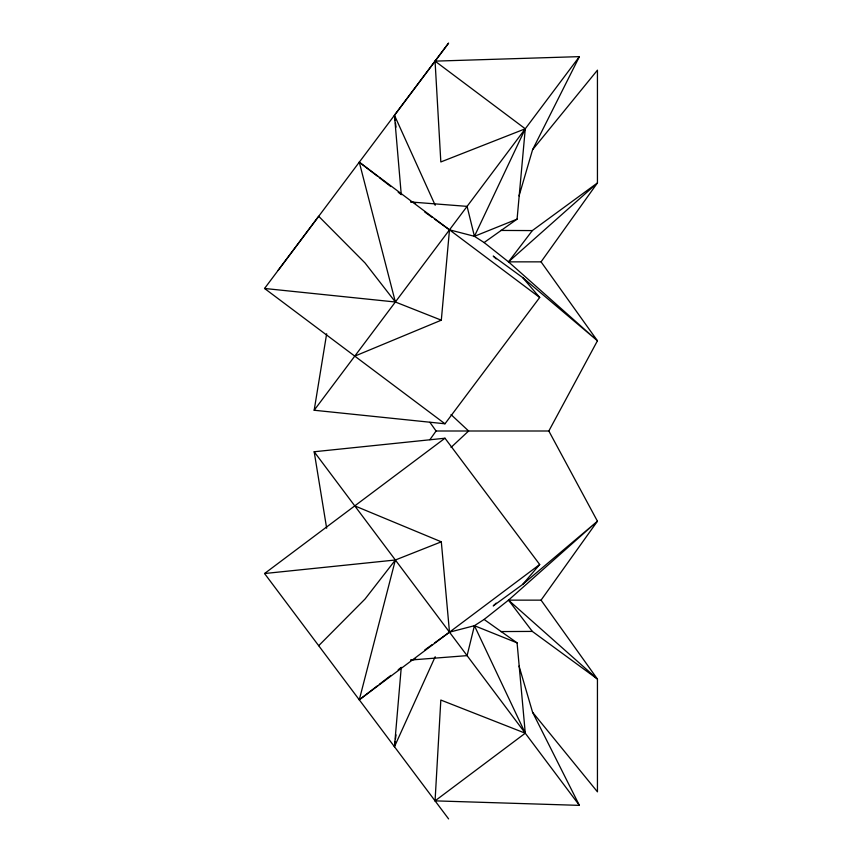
<?xml version="1.0" encoding="UTF-8"?>
<svg xmlns="http://www.w3.org/2000/svg" width="862" height="862" viewBox="0 0 862 862"><rect width="100%" height="100%" fill="white"/><g stroke="black" fill="none" stroke-linecap="round" stroke-linejoin="round"><path stroke-width="1.29" d="M519.053 666.067L532.587 712.292L579.393 805.367L435.062 800.863L440.827 700.041L525.27 733.206L517.081 642.858L484.11 619.455L474.434 625.693L449.49 632.169L434.448 642.998M435.202 656.725L394.462 746.729L401.229 667.738M354.778 356.125L441.312 320.179L449.49 229.831L434.448 219.002M410.808 201.988L467.085 206.374L474.434 236.307L484.11 242.545L517.081 219.142L525.27 128.794L435.062 61.137L440.827 161.959L525.27 128.794L474.434 236.307L449.49 229.831M394.462 746.729L395.152 741.449M395.496 738.809L396.014 734.844M496.156 258.859L493.226 256.079L522.663 277.575L539.698 297.487L444.986 423.781L314.177 410.247L326.655 333.788M517.081 642.858L474.434 625.693L467.085 655.626L410.808 660.012M326.655 528.212L314.177 451.753L444.986 438.219L539.698 564.513L359.282 699.825L395.367 559.998L441.312 541.821L449.49 632.169M519.053 195.933L532.587 149.708L579.393 56.633L435.062 61.137M484.11 619.455L508.505 600.146L541.056 600.146L597.441 521.208L548.835 431L597.441 340.792L541.056 261.854L508.505 261.854L484.11 242.545M429.89 439.695L436.075 431L548.835 431M541.056 261.854L597.441 182.927L597.441 70.167L532.587 149.708M444.986 423.781L264.559 288.468L448.596 43.1L394.462 115.271L401.229 194.262M278.092 270.431L318.692 216.297L365.057 262.985L395.367 302.002L441.312 320.179M314.177 410.247L579.393 56.633M508.505 261.854L532.328 230.585L597.441 182.927L508.505 261.854L597.441 340.792L522.663 277.575M496.156 603.141L493.226 605.921L522.663 584.425L539.698 564.513M318.692 645.703L365.057 599.015L395.367 559.998L264.559 573.532L448.596 818.9M451.041 447.4L468.626 431L451.041 414.6M532.587 712.292L597.441 791.833L597.441 679.073L532.328 631.415L508.505 600.146L597.441 521.208L522.663 584.425M359.282 699.825L377.157 686.012M379.258 684.385L390.831 675.452M398.19 669.763L401.347 667.328M264.559 573.532L444.986 438.219M435.062 800.863L525.27 733.206L474.434 625.693M424.772 649.959L432.293 644.539M474.434 236.307L517.081 219.142M410.657 660.292L415.786 659.085M500.725 631.566L532.328 631.415M500.725 230.434L532.328 230.585M264.559 288.468L395.367 302.002L359.282 162.175L539.698 297.487M410.657 201.708L415.786 202.915M354.778 505.875L441.312 541.821M424.772 212.041L432.293 217.461M359.282 162.175L377.157 175.988M379.258 177.615L390.831 186.548M398.19 192.237L401.347 194.672M508.505 600.146L597.441 679.073L541.056 600.146M314.177 451.753L579.393 805.367M429.89 422.305L436.075 431M435.202 205.275L394.462 115.271L395.152 120.551M395.496 123.191L396.014 127.156"/></g></svg>
